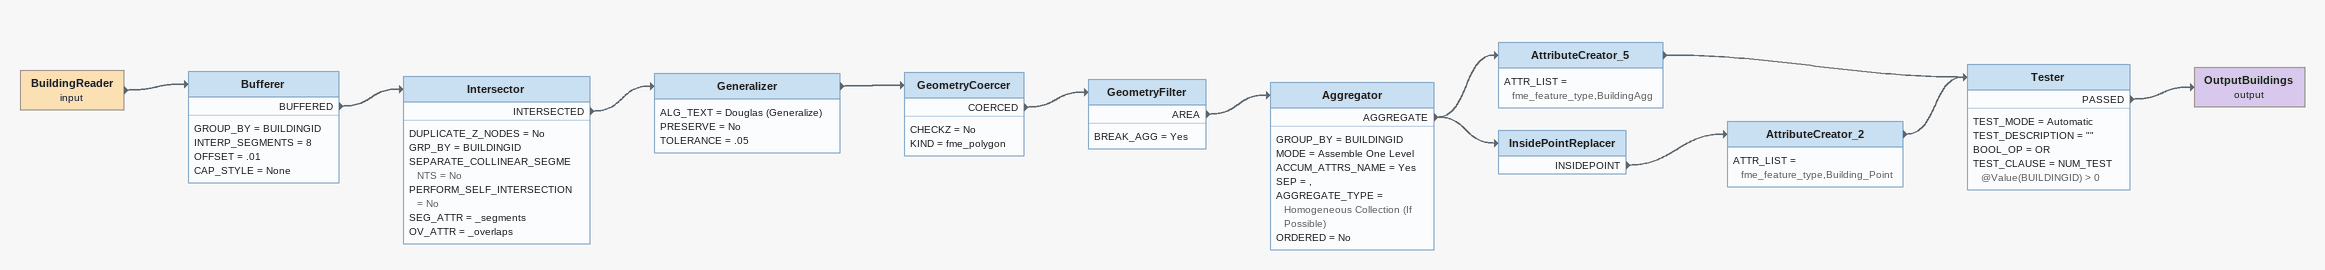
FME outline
BuildingReader (input)
    -> Bufferer
Bufferer
    GROUP_BY = BUILDINGID
    INTERP_SEGMENTS = 8
    OFFSET = .01
    CAP_STYLE = None
    BUFFERED -> Intersector
Intersector
    DUPLICATE_Z_NODES = No
    GRP_BY = BUILDINGID
    SEPARATE_COLLINEAR_SEGMENTS = No
    PERFORM_SELF_INTERSECTION = No
    SEG_ATTR = _segments
    OV_ATTR = _overlaps
    INTERSECTED -> Generalizer
Generalizer
    ALG_TEXT = Douglas (Generalize)
    PRESERVE = No
    TOLERANCE = .05
    -> GeometryCoercer
GeometryCoercer
    CHECKZ = No
    KIND = fme_polygon
    COERCED -> GeometryFilter
GeometryFilter
    BREAK_AGG = Yes
    AREA -> Aggregator
Aggregator
    GROUP_BY = BUILDINGID
    MODE = Assemble One Level
    ACCUM_ATTRS_NAME = Yes
    SEP = ,
    AGGREGATE_TYPE = Homogeneous Collection (If Possible)
    ORDERED = No
    AGGREGATE -> AttributeCreator_5
    AGGREGATE -> InsidePointReplacer
AttributeCreator_5
    ATTR_LIST = fme_feature_type,BuildingAgg
    -> Tester
InsidePointReplacer
    INSIDEPOINT -> AttributeCreator_2
AttributeCreator_2
    ATTR_LIST = fme_feature_type,Building_Point
    -> Tester
Tester
    TEST_MODE = Automatic
    TEST_DESCRIPTION = ""
    BOOL_OP = OR
    TEST_CLAUSE = NUM_TEST @Value(BUILDINGID) > 0
    PASSED -> OutputBuildings (output)
OutputBuildings (output)
